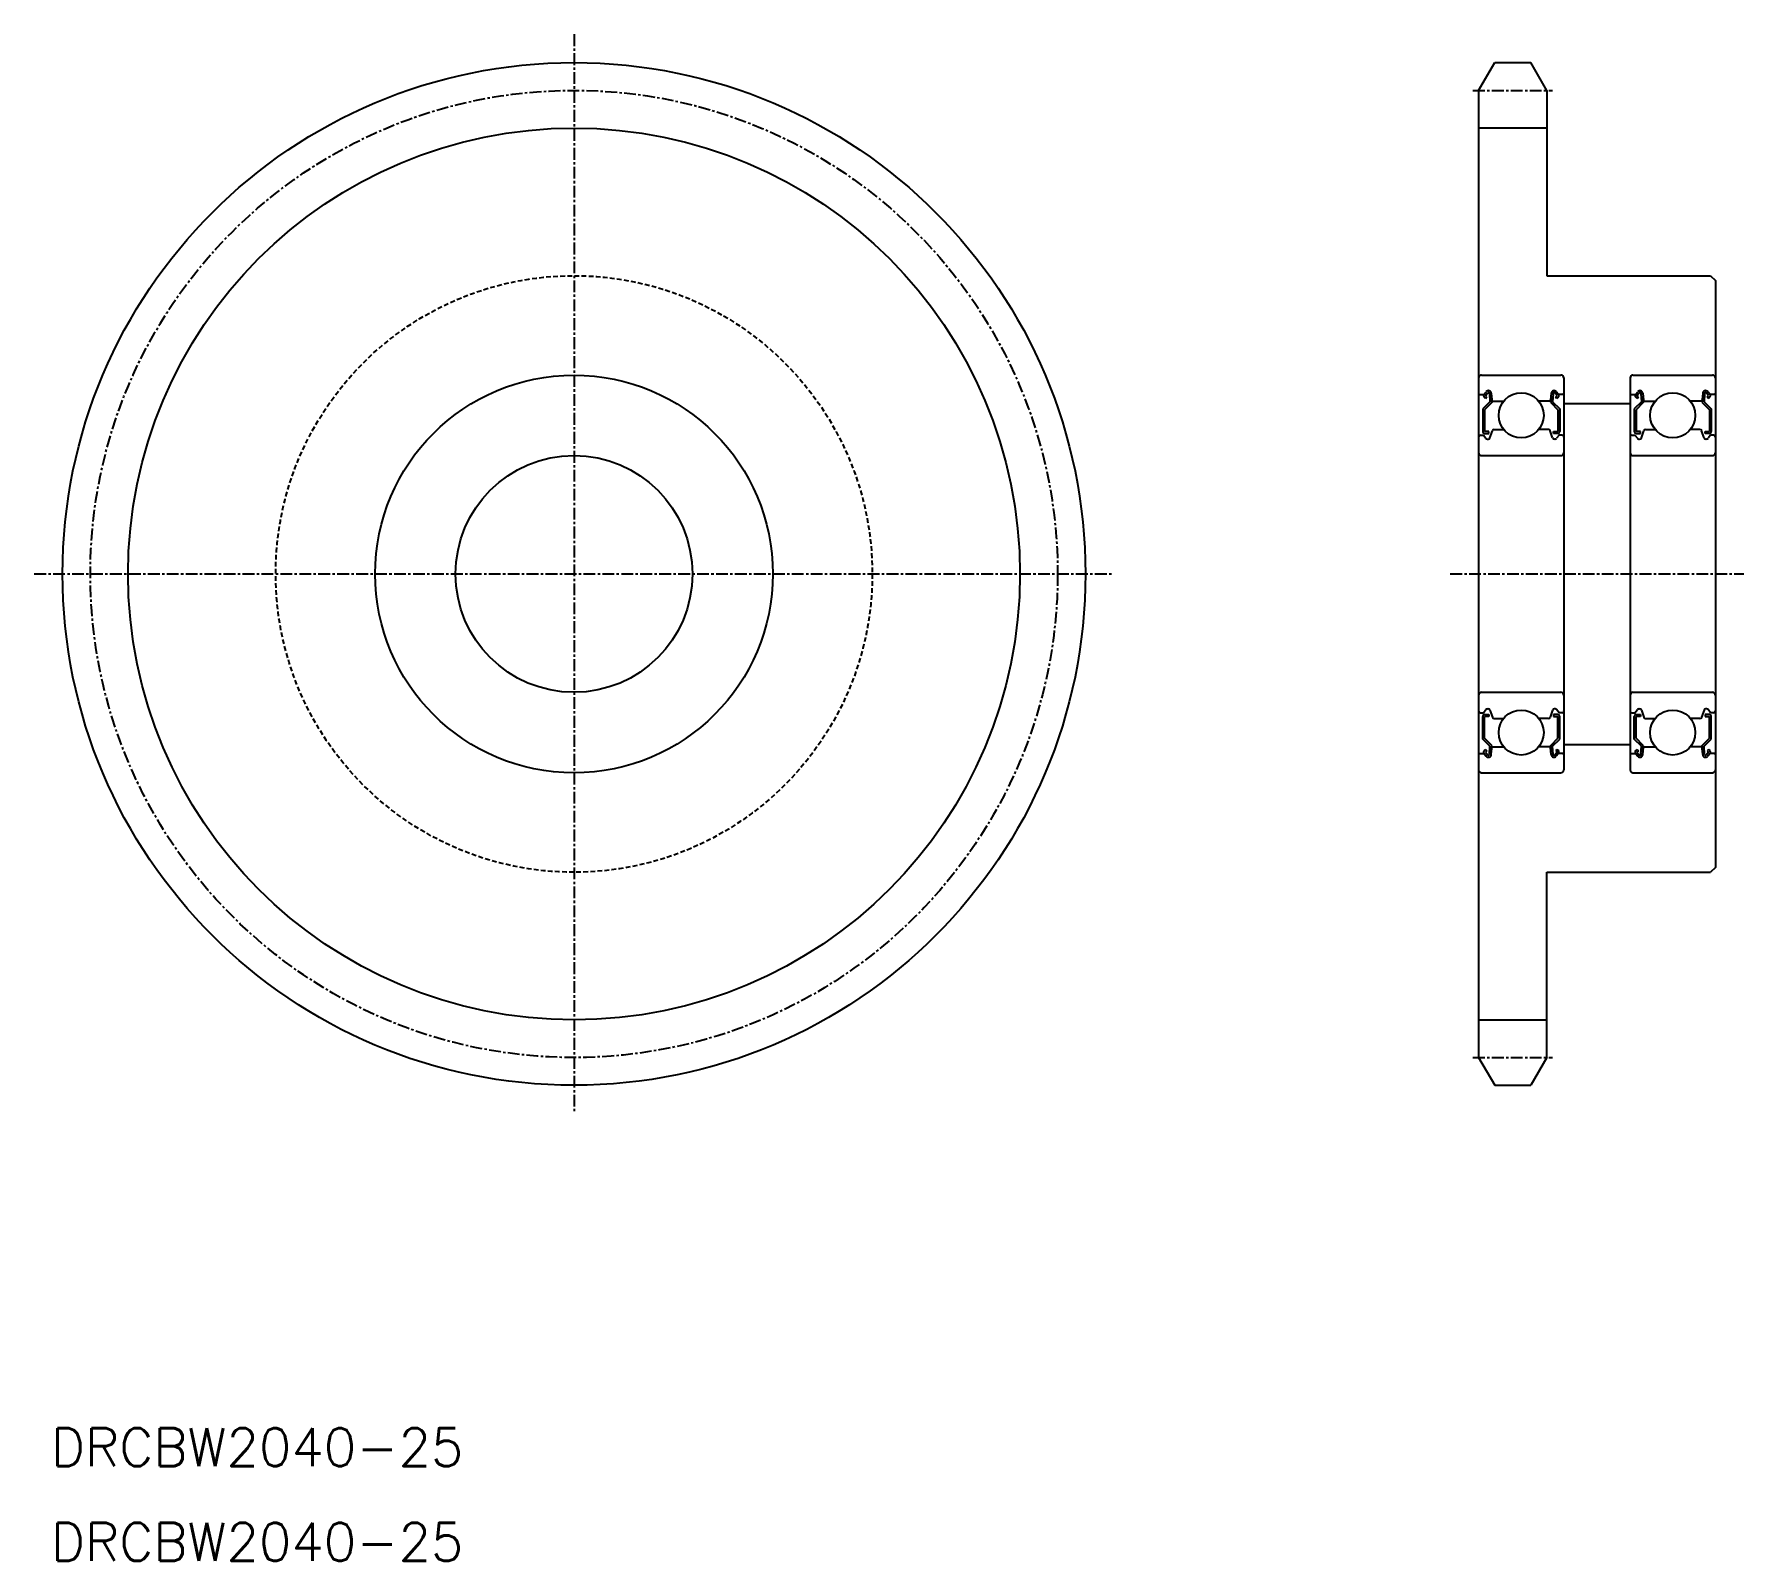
# Model space of a CAD drawing. Extents: x 0 to 181, y 0 to 161.
import ezdxf

# ---------------------------------------------------------------- set-up
doc = ezdxf.new("R2010")
doc.units = 0
doc.linetypes.add('CENTER', pattern=[2, 1.25, -0.25, 0.25, -0.25])
doc.linetypes.add('DASHED', pattern=[0.75, 0.5, -0.25])
doc.layers.get('0').update_dxf_attribs({"linetype": 'CONTINUOUS'})
doc.layers.add('CENTER', color=1, linetype='CENTER')
doc.styles.get("Standard").update_dxf_attribs({"font": 'txt', "bigfont": 'BIGFONT'})

msp = doc.modelspace()

# ---------------------------------------------------------------- linework, layer by layer
at = {"color": 7, "linetype": 'CONTINUOUS'}
for p, q in [((152.52, 155.29), (154.22, 158.22)), ((154.22, 158.22), (158.03, 158.22)), ((159.72, 155.29), (158.03, 158.22)), ((152.52, 155.29), (152.52, 53.15)), ((159.72, 155.29), (159.72, 135.72)), ((152.52, 151.32), (159.72, 151.32)), ((159.72, 135.72), (177.02, 135.72)), ((177.02, 135.72), (177.52, 135.22)), ((177.52, 135.22), (177.52, 73.22)), ((152.52, 124.92), (152.52, 83.52)), ((152.82, 125.22), (161.22, 125.22)), ((161.52, 124.92), (161.52, 83.52)), ((168.52, 124.92), (168.52, 83.52)), ((168.82, 125.22), (177.22, 125.22)), ((177.52, 124.92), (177.52, 83.52)), ((152.62, 123.17), (153.08, 123.17)), ((153.08, 123.17), (153.33, 123.47)), ((153.26, 122.76), (153.11, 122.89)), ((153.24, 123.05), (153.49, 123.34)), ((153.39, 122.92), (153.24, 123.05)), ((153.26, 122.76), (153.39, 122.92)), ((153.66, 123.28), (153.71, 122.41)), ((153.86, 123.3), (153.93, 122.57)), ((153.91, 122.79), (153.91, 122.32)), ((160.19, 123.3), (160.12, 122.57)), ((160.14, 122.79), (160.14, 122.32)), ((160.38, 123.28), (160.34, 122.41)), ((160.81, 123.05), (160.56, 123.34)), ((160.66, 122.92), (160.81, 123.05)), ((160.79, 122.76), (160.66, 122.92)), ((160.96, 123.17), (160.71, 123.47)), ((160.79, 122.76), (160.94, 122.89)), ((161.42, 123.17), (160.96, 123.17)), ((168.62, 123.17), (169.08, 123.17)), ((169.08, 123.17), (169.33, 123.47)), ((169.26, 122.76), (169.11, 122.89)), ((169.24, 123.05), (169.49, 123.34)), ((169.39, 122.92), (169.24, 123.05)), ((169.26, 122.76), (169.39, 122.92)), ((169.66, 123.28), (169.71, 122.41)), ((169.86, 123.3), (169.93, 122.57)), ((169.91, 122.79), (169.91, 122.32)), ((176.19, 123.3), (176.12, 122.57)), ((176.14, 122.79), (176.14, 122.32)), ((176.38, 123.28), (176.34, 122.41)), ((176.81, 123.05), (176.56, 123.34)), ((176.66, 122.92), (176.81, 123.05)), ((176.79, 122.76), (176.66, 122.92)), ((176.96, 123.17), (176.71, 123.47)), ((176.79, 122.76), (176.94, 122.89)), ((177.42, 123.17), (176.96, 123.17)), ((153.71, 122.41), (152.96, 121.66)), ((152.96, 121.66), (152.96, 119.27)), ((153.91, 122.32), (153.16, 121.57)), ((153.16, 121.57), (153.16, 119.27)), ((154.03, 122.47), (155.17, 122.47)), ((160.02, 122.47), (158.87, 122.47)), ((160.14, 122.32), (160.89, 121.57)), ((160.34, 122.41), (161.09, 121.66)), ((160.89, 121.57), (160.89, 119.27)), ((161.09, 121.66), (161.09, 119.27)), ((161.52, 122.22), (168.52, 122.22)), ((169.71, 122.41), (168.96, 121.66)), ((168.96, 121.66), (168.96, 119.27)), ((169.91, 122.32), (169.16, 121.57)), ((169.16, 121.57), (169.16, 119.27)), ((170.03, 122.47), (171.17, 122.47)), ((176.02, 122.47), (174.87, 122.47)), ((176.14, 122.32), (176.89, 121.57)), ((176.34, 122.41), (177.09, 121.66)), ((176.89, 121.57), (176.89, 119.27)), ((177.09, 121.66), (177.09, 119.27)), ((153.61, 119.27), (153.16, 119.27)), ((153.61, 119.07), (153.61, 119.27)), ((153.71, 118.61), (153.97, 119.34)), ((154.16, 119.47), (155.17, 119.47)), ((159.89, 119.47), (158.87, 119.47)), ((160.34, 118.61), (160.07, 119.34)), ((160.44, 119.07), (160.44, 119.27)), ((160.44, 119.27), (160.89, 119.27)), ((169.61, 119.27), (169.16, 119.27)), ((169.61, 119.07), (169.61, 119.27)), ((169.71, 118.61), (169.97, 119.34)), ((170.16, 119.47), (171.17, 119.47)), ((175.89, 119.47), (174.87, 119.47)), ((176.34, 118.61), (176.07, 119.34)), ((176.44, 119.07), (176.44, 119.27)), ((176.44, 119.27), (176.89, 119.27)), ((152.72, 118.87), (153.02, 118.87)), ((153.02, 118.87), (153.3, 118.55)), ((153.16, 119.07), (153.61, 119.07)), ((153.45, 118.47), (153.52, 118.47)), ((160.89, 119.07), (160.44, 119.07)), ((160.6, 118.47), (160.53, 118.47)), ((161.02, 118.87), (160.75, 118.55)), ((161.32, 118.87), (161.02, 118.87)), ((168.72, 118.87), (169.02, 118.87)), ((169.02, 118.87), (169.3, 118.55)), ((169.16, 119.07), (169.61, 119.07)), ((169.45, 118.47), (169.52, 118.47)), ((176.89, 119.07), (176.44, 119.07)), ((176.6, 118.47), (176.53, 118.47)), ((177.02, 118.87), (176.75, 118.55)), ((177.32, 118.87), (177.02, 118.87)), ((152.82, 116.72), (161.22, 116.72)), ((168.82, 116.72), (177.22, 116.72)), ((152.82, 91.72), (161.22, 91.72)), ((168.82, 91.72), (177.22, 91.72)), ((152.72, 89.57), (153.02, 89.57)), ((152.96, 86.79), (152.96, 89.17)), ((153.02, 89.57), (153.3, 89.9)), ((153.16, 89.37), (153.61, 89.37)), ((153.16, 86.87), (153.16, 89.17)), ((153.61, 89.17), (153.16, 89.17)), ((153.45, 89.97), (153.52, 89.97)), ((153.61, 89.37), (153.61, 89.17)), ((153.71, 89.84), (153.97, 89.11)), ((154.16, 88.97), (155.17, 88.97)), ((154.42, 88.97), (154.42, 88.97)), ((154.67, 88.97), (154.67, 88.97)), ((159.89, 88.97), (158.87, 88.97)), ((160.34, 89.84), (160.07, 89.11)), ((160.44, 89.37), (160.44, 89.17)), ((160.89, 89.37), (160.44, 89.37)), ((160.44, 89.17), (160.89, 89.17)), ((160.6, 89.97), (160.53, 89.97)), ((161.02, 89.57), (160.75, 89.9)), ((160.89, 86.87), (160.89, 89.17)), ((161.32, 89.57), (161.02, 89.57)), ((161.09, 86.79), (161.09, 89.17)), ((168.72, 89.57), (169.02, 89.57)), ((168.96, 86.79), (168.96, 89.17)), ((169.02, 89.57), (169.3, 89.9)), ((169.16, 89.37), (169.61, 89.37)), ((169.16, 86.87), (169.16, 89.17)), ((169.61, 89.17), (169.16, 89.17)), ((169.45, 89.97), (169.52, 89.97)), ((169.61, 89.37), (169.61, 89.17)), ((169.71, 89.84), (169.97, 89.11)), ((170.16, 88.97), (171.17, 88.97)), ((170.42, 88.97), (170.42, 88.97)), ((170.67, 88.97), (170.67, 88.97)), ((175.89, 88.97), (174.87, 88.97)), ((176.34, 89.84), (176.07, 89.11)), ((176.44, 89.37), (176.44, 89.17)), ((176.89, 89.37), (176.44, 89.37)), ((176.44, 89.17), (176.89, 89.17)), ((176.6, 89.97), (176.53, 89.97)), ((177.02, 89.57), (176.75, 89.9)), ((176.89, 86.87), (176.89, 89.17)), ((177.32, 89.57), (177.02, 89.57)), ((177.09, 86.79), (177.09, 89.17)), ((153.71, 86.04), (152.96, 86.79)), ((153.91, 86.12), (153.16, 86.87)), ((160.14, 86.12), (160.89, 86.87)), ((160.34, 86.04), (161.09, 86.79)), ((169.71, 86.04), (168.96, 86.79)), ((169.91, 86.12), (169.16, 86.87)), ((176.14, 86.12), (176.89, 86.87)), ((176.34, 86.04), (177.09, 86.79)), ((152.62, 85.27), (153.08, 85.27)), ((153.08, 85.27), (153.33, 84.98)), ((153.26, 85.68), (153.11, 85.56)), ((153.39, 85.53), (153.24, 85.4)), ((153.24, 85.4), (153.49, 85.1)), ((153.26, 85.68), (153.39, 85.53)), ((153.66, 85.16), (153.71, 86.04)), ((153.86, 85.14), (153.93, 85.88)), ((153.91, 85.65), (153.91, 86.12)), ((154.03, 85.97), (155.17, 85.97)), ((160.02, 85.97), (158.87, 85.97)), ((160.19, 85.14), (160.12, 85.88)), ((160.14, 85.65), (160.14, 86.12)), ((160.38, 85.16), (160.34, 86.04)), ((160.81, 85.4), (160.56, 85.1)), ((160.79, 85.68), (160.66, 85.53)), ((160.66, 85.53), (160.81, 85.4)), ((160.96, 85.27), (160.71, 84.98)), ((160.79, 85.68), (160.94, 85.56)), ((161.42, 85.27), (160.96, 85.27)), ((161.52, 86.22), (168.52, 86.22)), ((168.62, 85.27), (169.08, 85.27)), ((169.08, 85.27), (169.33, 84.98)), ((169.26, 85.68), (169.11, 85.56)), ((169.39, 85.53), (169.24, 85.4)), ((169.24, 85.4), (169.49, 85.1)), ((169.26, 85.68), (169.39, 85.53)), ((169.66, 85.16), (169.71, 86.04)), ((169.86, 85.14), (169.93, 85.88)), ((169.91, 85.65), (169.91, 86.12)), ((170.03, 85.97), (171.17, 85.97)), ((176.02, 85.97), (174.87, 85.97)), ((176.19, 85.14), (176.12, 85.88)), ((176.14, 85.65), (176.14, 86.12)), ((176.38, 85.16), (176.34, 86.04)), ((176.81, 85.4), (176.56, 85.1)), ((176.79, 85.68), (176.66, 85.53)), ((176.66, 85.53), (176.81, 85.4)), ((176.96, 85.27), (176.71, 84.98)), ((176.79, 85.68), (176.94, 85.56)), ((177.42, 85.27), (176.96, 85.27)), ((152.82, 83.22), (161.22, 83.22)), ((168.82, 83.22), (177.22, 83.22)), ((159.72, 72.72), (177.02, 72.72)), ((159.72, 53.15), (159.72, 72.72)), ((177.52, 73.22), (177.02, 72.72)), ((152.52, 57.13), (159.72, 57.13)), ((152.52, 53.15), (154.22, 50.22)), ((159.72, 53.15), (158.03, 50.22)), ((154.22, 50.22), (158.03, 50.22))]:
    msp.add_line(p, q, dxfattribs=at)
for centre, radius in [((57, 104.22), 54), ((57, 104.22), 21), ((157.02, 120.97), 2.38), ((173.02, 120.97), 2.38), ((57, 104.22), 12.5), ((157.02, 87.47), 2.38), ((173.02, 87.47), 2.38)]:
    msp.add_circle(centre, radius, dxfattribs=at)
at = {"color": 3, "linetype": 'CONTINUOUS'}
msp.add_circle((57, 104.22), 47.09, dxfattribs=at)
at = {"color": 3, "linetype": 'DASHED'}
msp.add_circle((57, 104.22), 31.5, dxfattribs=at)
at = {"color": 7, "linetype": 'CONTINUOUS'}
for centre, radius, start, end in [((152.82, 124.92), 0.3, 90, 180), ((161.22, 124.92), 0.3, 0, 90), ((168.82, 124.92), 0.3, 90, 180), ((177.22, 124.92), 0.3, 0, 90), ((152.62, 123.27), 0.1, 180, 270), ((153.24, 123.05), 0.2, 140, 230.0841), ((153.56, 123.28), 0.3, 4.9967, 140), ((153.56, 123.28), 0.1, 2.8198, 140.001), ((160.48, 123.28), 0.3, 40, 175.0033), ((160.48, 123.28), 0.1, 39.999, 177.1802), ((160.81, 123.05), 0.2, 309.9159, 40), ((161.42, 123.27), 0.1, 270, 0), ((168.62, 123.27), 0.1, 180, 270), ((169.24, 123.05), 0.2, 140, 230.0841), ((169.56, 123.28), 0.3, 4.9967, 140), ((169.56, 123.28), 0.1, 2.8198, 140.001), ((176.48, 123.28), 0.3, 40, 175.0033), ((176.48, 123.28), 0.1, 39.999, 177.1802), ((176.81, 123.05), 0.2, 309.9159, 40), ((177.42, 123.27), 0.1, 270, 0), ((154.03, 122.57), 0.1, 184.9967, 270.0005), ((160.02, 122.57), 0.1, 269.9995, 355.0033), ((170.03, 122.57), 0.1, 184.9967, 270.0005), ((176.02, 122.57), 0.1, 269.9995, 355.0033), ((153.16, 119.27), 0.2, 180, 270), ((154.16, 119.27), 0.2, 90, 159.9919), ((159.89, 119.27), 0.2, 20.0081, 90), ((160.89, 119.27), 0.2, 270, 0), ((169.16, 119.27), 0.2, 180, 270), ((170.16, 119.27), 0.2, 90, 159.9919), ((175.89, 119.27), 0.2, 20.0081, 90), ((176.89, 119.27), 0.2, 270, 0), ((152.72, 118.67), 0.2, 90, 180), ((153.45, 118.67), 0.2, 219.9919, 270), ((153.52, 118.67), 0.2, 270, 339.9919), ((160.53, 118.67), 0.2, 200.0081, 270), ((160.6, 118.67), 0.2, 270, 320.0081), ((161.32, 118.67), 0.2, 0, 90), ((168.72, 118.67), 0.2, 90, 180), ((169.45, 118.67), 0.2, 219.9919, 270), ((169.52, 118.67), 0.2, 270, 339.9919), ((176.53, 118.67), 0.2, 200.0081, 270), ((176.6, 118.67), 0.2, 270, 320.0081), ((177.32, 118.67), 0.2, 0, 90), ((152.82, 117.02), 0.3, 180, 270), ((161.22, 117.02), 0.3, 270, 0), ((168.82, 117.02), 0.3, 180, 270), ((177.22, 117.02), 0.3, 270, 0), ((152.82, 91.42), 0.3, 90, 180), ((161.22, 91.42), 0.3, 0, 90), ((168.82, 91.42), 0.3, 90, 180), ((177.22, 91.42), 0.3, 0, 90), ((152.72, 89.77), 0.2, 180, 270), ((153.16, 89.17), 0.2, 90, 180), ((153.45, 89.77), 0.2, 90, 140.0081), ((153.52, 89.77), 0.2, 20.0081, 90), ((154.16, 89.17), 0.2, 200.0081, 270), ((159.89, 89.17), 0.2, 270, 339.9919), ((160.53, 89.77), 0.2, 90, 159.9919), ((160.6, 89.77), 0.2, 39.9919, 90), ((160.89, 89.17), 0.2, 0, 90), ((161.32, 89.77), 0.2, 270, 0), ((168.72, 89.77), 0.2, 180, 270), ((169.16, 89.17), 0.2, 90, 180), ((169.45, 89.77), 0.2, 90, 140.0081), ((169.52, 89.77), 0.2, 20.0081, 90), ((170.16, 89.17), 0.2, 200.0081, 270), ((175.89, 89.17), 0.2, 270, 339.9919), ((176.53, 89.77), 0.2, 90, 159.9919), ((176.6, 89.77), 0.2, 39.9919, 90), ((176.89, 89.17), 0.2, 0, 90), ((177.32, 89.77), 0.2, 270, 0), ((152.62, 85.17), 0.1, 90, 180), ((153.24, 85.4), 0.2, 129.9159, 220), ((153.56, 85.17), 0.3, 220, 355.0033), ((153.56, 85.17), 0.1, 219.999, 357.1802), ((154.03, 85.87), 0.1, 89.9995, 175.0033), ((160.02, 85.87), 0.1, 4.9967, 90.0005), ((160.48, 85.17), 0.3, 184.9967, 320), ((160.48, 85.17), 0.1, 182.8198, 320.001), ((160.81, 85.4), 0.2, 320, 50.0841), ((161.42, 85.17), 0.1, 0, 90), ((168.62, 85.17), 0.1, 90, 180), ((169.24, 85.4), 0.2, 129.9159, 220), ((169.56, 85.17), 0.3, 220, 355.0033), ((169.56, 85.17), 0.1, 219.999, 357.1802), ((170.03, 85.87), 0.1, 89.9995, 175.0033), ((176.02, 85.87), 0.1, 4.9967, 90.0005), ((176.48, 85.17), 0.3, 184.9967, 320), ((176.48, 85.17), 0.1, 182.8198, 320.001), ((176.81, 85.4), 0.2, 320, 50.0841), ((177.42, 85.17), 0.1, 0, 90), ((152.82, 83.52), 0.3, 180, 270), ((161.22, 83.52), 0.3, 270, 0), ((168.82, 83.52), 0.3, 180, 270), ((177.22, 83.52), 0.3, 270, 0)]:
    msp.add_arc(centre, radius, start, end, dxfattribs=at)
at = {"layer": 'CENTER', "color": 1, "linetype": 'CENTER'}
for p, q in [((57, 161.22), (57, 47.22)), ((151.92, 155.29), (160.32, 155.29)), ((0, 104.22), (114, 104.22)), ((149.52, 104.22), (180.52, 104.22)), ((151.92, 53.15), (160.32, 53.15))]:
    msp.add_line(p, q, dxfattribs=at)
msp.add_circle((57, 104.22), 51.07, dxfattribs=at)

# ---------------------------------------------------------------- texts
at = {"color": 7, "linetype": 'CONTINUOUS'}
for p in [(1.78, 10), (1.78, 0)]:
    msp.add_text('DRCBW2040-25', height=4, dxfattribs=at).set_placement(p)

doc.saveas('drawing.dxf')
